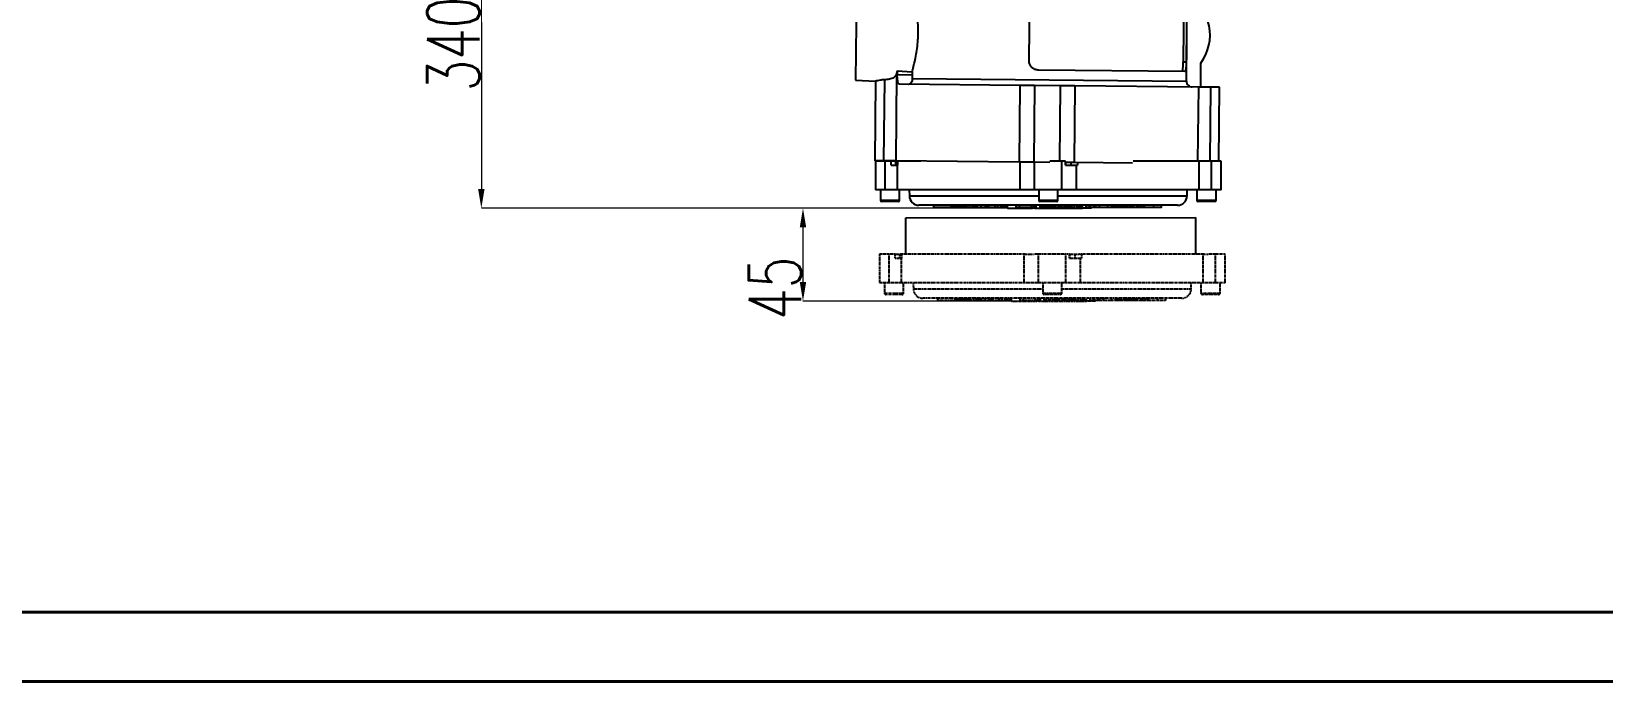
# Model space of a CAD drawing. Header units: millimetres. Extents: x 1561 to 4606, y 513 to 2666.
# Drawn here: x 2258 to 3078, y 513 to 852 of the extents above; entities that cross this region are included whole.
import ezdxf

# ---------------------------------------------------------------- set-up
doc = ezdxf.new("R2010")
doc.units = ezdxf.units.MM
doc.linetypes.add('DASHED', pattern=[0.75, 0.5, -0.25])
for name, color, linetype, lineweight in [('AM_5', 3, 'Continuous', 25), ('AM_BOR', 7, 'Continuous', 50), ('粗实线', 7, 'Continuous', 40)]:
    doc.layers.add(name, color=color, linetype=linetype, lineweight=lineweight)
doc.styles.add('SLDTEXTSTYLE1', font='txt.shx', dxfattribs={"width": 0.7, "bigfont": 'gbcbig.shx'})
doc.dimstyles.new('SLDDIMSTYLE12$0', dxfattribs={"dimtxt": 12, "dimasz": 10, "dimexe": 0, "dimexo": 0.0625, "dimgap": 0.875, "dimtad": 1, "dimdec": 1, "dimlfac": 1.8, "dimrnd": 1e-09, "dimzin": 12, "dimdsep": 46, "dimtxsty": 'SLDTEXTSTYLE1', "dimcen": 0.09, "dimdle": 8.16, "dimclrd": 3, "dimclre": 3, "dimadec": 0, "dimazin": 3, "dimtfac": 1, "dimtdec": 1, "dimtofl": 0, "dimtmove": 0, "dimatfit": 3, "dimfxl": 0, "dimfrac": 2, "dimtolj": 1, "dimlwd": 5, "dimlwe": 5, "dimarcsym": 0})

# ---------------------------------------------------------------- blocks, each defined once
blk = doc.blocks.new('rA3')
at = {"layer": '粗实线'}
for p, q in [((358.38, 129.26), (748.38, 129.26)), ((333.38, 124.26), (753.38, 124.26))]:
    blk.add_line(p, q, dxfattribs=at)
blk = doc.blocks.new('*D45')
at = {"layer": 'AM_5', "color": 3, "lineweight": 5, "transparency": 16777216}
blk.add_line((2790.58, 1098.26), (2492.94, 1098.26), dxfattribs=at)
at = {"layer": 'AM_5', "color": 3, "linetype": 'Continuous', "lineweight": 5, "transparency": 16777216}
for p, q in [((2492.94, 1088.26), (2492.94, 769.38)), ((2788.69, 759.38), (2492.94, 759.38))]:
    blk.add_line(p, q, dxfattribs=at)
at = {"layer": 'AM_5', "color": 3, "transparency": 16777216}
for points in [[(2491.27, 1088.26), (2494.61, 1088.26), (2492.94, 1098.26)], [(2491.27, 769.38), (2494.61, 769.38), (2492.94, 759.38)]]:
    blk.add_solid(points, dxfattribs=at)
at = {"layer": 'Defpoints', "color": 0, "transparency": 16777216}
for p in [(2790.65, 1098.26), (2492.94, 759.38), (2788.75, 759.38)]:
    blk.add_point(p, dxfattribs=at)
at = {"layer": 'AM_5', "color": 0, "transparency": 16777216, "insert": (2478.35, 844.97), "char_height": 12, "attachment_point": 5, "rotation": 90, "style": 'SLDTEXTSTYLE1'}
blk.add_mtext('\\A1;{\\H2.28571x;340}', dxfattribs=at)
blk = doc.blocks.new('*D61')
at = {"layer": 'AM_5', "color": 3, "lineweight": 5, "transparency": 16777216}
blk.add_line((2788.69, 759.38), (2660.65, 759.38), dxfattribs=at)
at = {"layer": 'AM_5', "color": 3, "linetype": 'Continuous', "lineweight": 5, "transparency": 16777216}
for p, q in [((2660.65, 749.38), (2660.65, 720.9)), ((2787.8, 710.9), (2660.65, 710.9))]:
    blk.add_line(p, q, dxfattribs=at)
at = {"layer": 'AM_5', "color": 3, "transparency": 16777216}
for points in [[(2658.99, 749.38), (2662.32, 749.38), (2660.65, 759.38)], [(2658.99, 720.9), (2662.32, 720.9), (2660.65, 710.9)]]:
    blk.add_solid(points, dxfattribs=at)
at = {"layer": 'Defpoints', "color": 0, "transparency": 16777216}
for p in [(2788.75, 759.38), (2660.65, 710.9), (2787.86, 710.9)]:
    blk.add_point(p, dxfattribs=at)
at = {"layer": 'AM_5', "color": 0, "transparency": 16777216, "insert": (2646.06, 717.66), "char_height": 12, "attachment_point": 5, "rotation": 90, "style": 'SLDTEXTSTYLE1'}
blk.add_mtext('\\A1;{\\H2.28571x;45}', dxfattribs=at)

msp = doc.modelspace()

# ---------------------------------------------------------------- linework, layer by layer
at = {"color": 7, "linetype": 'Continuous', "lineweight": 25}
for p, q in [((2860.625, 825.602), (2861.174, 884.905)), ((2688.585, 876.069), (2688.122, 826.071)), ((2778.547, 836.362), (2778.871, 871.36)), ((2859.274, 870.616), (2858.95, 835.618)), ((2860.779, 870.602), (2860.455, 835.604)), ((2709.446, 829.475), (2709.025, 784.003)), ((2709.849, 830.937), (2709.446, 829.475)), ((2709.849, 830.937), (2709.831, 828.997)), ((2709.831, 828.997), (2717.509, 828.926)), ((2709.849, 830.937), (2717.524, 830.52)), ((2717.524, 830.52), (2717.509, 828.926)), ((2859.807, 830.609), (2783.501, 831.316)), ((2858.95, 835.618), (2860.455, 835.604)), ((2868.041, 822.533), (2868.157, 835.058)), ((2688.122, 826.071), (2698.515, 825.611)), ((2698.419, 825.64), (2698.034, 784.105)), ((2703.094, 826.316), (2702.703, 784.061)), ((2773.789, 823.405), (2710.995, 823.986)), ((2717.588, 826.925), (2860.625, 825.602)), ((2773.789, 823.405), (2773.419, 783.407)), ((2781.361, 823.335), (2773.789, 823.405)), ((2781.361, 823.335), (2780.991, 783.337)), ((2794.841, 823.21), (2781.361, 823.335)), ((2794.841, 823.21), (2794.477, 783.882)), ((2802.413, 823.14), (2794.841, 823.21)), ((2802.413, 823.14), (2802.043, 783.142)), ((2866.807, 822.544), (2802.413, 823.14)), ((2866.807, 822.544), (2866.449, 783.882)), ((2873.129, 822.486), (2866.807, 822.544)), ((2873.129, 822.486), (2872.772, 783.882)), ((2877.797, 822.443), (2873.129, 822.486)), ((2877.44, 783.882), (2877.797, 822.443)), ((2702.703, 784.061), (2698.034, 784.105)), ((2698.448, 783.882), (2698.448, 768.882)), ((2703.473, 783.882), (2698.448, 783.882)), ((2709.025, 784.003), (2702.703, 784.061)), ((2703.048, 784.058), (2703.048, 783.882)), ((2703.473, 768.882), (2703.473, 783.882)), ((2706.552, 783.882), (2703.473, 783.882)), ((2706.552, 781.882), (2706.552, 783.882)), ((2708.989, 783.882), (2706.552, 783.882)), ((2706.552, 781.882), (2709.913, 781.882)), ((2708.989, 781.882), (2708.989, 783.882)), ((2710.006, 783.882), (2708.989, 783.882)), ((2773.419, 783.407), (2709.025, 784.003)), ((2709.048, 783.882), (2709.048, 784.003)), ((2709.913, 768.882), (2709.913, 781.882)), ((2709.913, 781.882), (2710.006, 781.882)), ((2710.006, 783.882), (2710.006, 781.882)), ((2722.039, 783.882), (2710.006, 783.882)), ((2716.048, 783.938), (2716.048, 783.882)), ((2780.991, 783.337), (2773.419, 783.407)), ((2773.829, 768.882), (2773.829, 783.403)), ((2789.376, 783.259), (2780.991, 783.337)), ((2781.397, 768.882), (2781.397, 783.333)), ((2795.698, 783.882), (2789.386, 783.882)), ((2795.698, 768.882), (2795.698, 783.882)), ((2797.48, 783.882), (2795.698, 783.882)), ((2797.48, 781.882), (2797.48, 783.882)), ((2802.043, 783.142), (2797.48, 783.184)), ((2797.48, 781.882), (2803.267, 781.882)), ((2797.631, 781.882), (2797.631, 783.183)), ((2800.423, 781.882), (2800.423, 783.157)), ((2832.468, 782.86), (2802.043, 783.142)), ((2803.267, 768.882), (2803.267, 781.882)), ((2803.267, 781.882), (2803.75, 781.882)), ((2803.75, 783.126), (2803.75, 781.882)), ((2867.182, 783.882), (2832.83, 783.882)), ((2867.182, 768.882), (2867.182, 783.882)), ((2873.623, 783.882), (2867.182, 783.882)), ((2873.623, 768.882), (2873.623, 783.882)), ((2878.648, 783.882), (2873.623, 783.882)), ((2878.648, 768.882), (2878.648, 783.882)), ((2703.473, 768.882), (2698.448, 768.882)), ((2701.048, 768.882), (2701.048, 763.632)), ((2701.048, 763.632), (2706.048, 763.632)), ((2706.048, 762.882), (2701.798, 762.882)), ((2709.913, 768.882), (2703.473, 768.882)), ((2706.048, 763.632), (2711.048, 763.632)), ((2710.298, 762.882), (2706.048, 762.882)), ((2773.829, 768.882), (2709.913, 768.882)), ((2711.048, 763.632), (2711.048, 768.882)), ((2716.048, 768.882), (2716.13, 765.751)), ((2716.13, 765.751), (2783.548, 765.751)), ((2781.397, 768.882), (2773.829, 768.882)), ((2795.698, 768.882), (2781.397, 768.882)), ((2783.548, 768.882), (2783.548, 763.632)), ((2783.548, 763.632), (2793.548, 763.632)), ((2792.798, 762.882), (2784.298, 762.882)), ((2793.548, 763.632), (2793.548, 768.882)), ((2793.548, 765.751), (2860.966, 765.751)), ((2803.267, 768.882), (2795.698, 768.882)), ((2867.182, 768.882), (2803.267, 768.882)), ((2860.966, 765.751), (2861.048, 768.882)), ((2866.048, 768.882), (2866.048, 763.632)), ((2866.048, 763.632), (2876.048, 763.632)), ((2875.298, 762.882), (2866.798, 762.882)), ((2873.623, 768.882), (2867.182, 768.882)), ((2878.648, 768.882), (2873.623, 768.882)), ((2876.048, 763.632), (2876.048, 768.882)), ((2714.253, 754.273), (2865.386, 754.465)), ((2714.253, 749.647), (2714.253, 754.273)), ((2855.967, 760.882), (2721.128, 760.882)), ((2728.93, 759.882), (2728.93, 760.882)), ((2728.93, 759.882), (2737.846, 759.882)), ((2730.073, 759.882), (2730.073, 759.757)), ((2737.181, 759.882), (2737.181, 759.757)), ((2737.846, 759.882), (2737.846, 760.882)), ((2737.846, 759.882), (2738.025, 759.882)), ((2738.025, 759.882), (2738.025, 760.882)), ((2738.06, 759.757), (2738.06, 760.882)), ((2739.102, 759.882), (2739.102, 760.882)), ((2739.102, 759.882), (2739.391, 759.882)), ((2739.251, 759.757), (2739.251, 759.882)), ((2739.418, 759.882), (2739.418, 760.882)), ((2739.418, 759.882), (2739.986, 759.882)), ((2739.986, 759.882), (2739.986, 760.882)), ((2740.982, 759.882), (2740.982, 760.882)), ((2740.982, 759.882), (2741.58, 759.882)), ((2741.58, 759.882), (2741.58, 760.882)), ((2742.583, 759.882), (2742.583, 760.882)), ((2742.583, 759.882), (2742.613, 759.882)), ((2742.613, 759.882), (2742.613, 760.882)), ((2742.613, 759.882), (2743.153, 759.882)), ((2743.153, 759.882), (2743.153, 760.882)), ((2744.12, 759.882), (2744.12, 760.882)), ((2744.12, 759.882), (2744.462, 759.882)), ((2744.462, 759.882), (2744.462, 760.882)), ((2745.392, 759.882), (2745.392, 760.882)), ((2745.392, 759.882), (2746.128, 759.882)), ((2745.925, 759.757), (2745.925, 759.882)), ((2746.128, 759.882), (2746.128, 760.882)), ((2746.128, 759.882), (2747.424, 759.882)), ((2747.424, 759.882), (2747.424, 760.882)), ((2747.424, 759.882), (2749.117, 759.882)), ((2749.117, 759.882), (2749.117, 760.882)), ((2749.151, 759.882), (2749.434, 759.882)), ((2749.434, 759.882), (2749.434, 760.882)), ((2749.434, 759.882), (2750.393, 759.882)), ((2749.798, 759.882), (2749.798, 759.757)), ((2750.393, 759.882), (2750.393, 760.882)), ((2751.088, 759.757), (2751.088, 760.882)), ((2751.435, 759.882), (2751.435, 760.882)), ((2753.641, 759.882), (2753.641, 760.882)), ((2753.641, 759.882), (2755.737, 759.882)), ((2755.737, 759.882), (2755.737, 760.882)), ((2755.737, 759.882), (2756.604, 759.882)), ((2756.604, 759.882), (2756.604, 760.882)), ((2757.619, 759.757), (2757.619, 759.882)), ((2757.621, 759.882), (2757.621, 760.882)), ((2757.621, 759.882), (2760.814, 759.882)), ((2760.814, 759.882), (2760.814, 760.882)), ((2762.339, 759.882), (2762.339, 760.882)), ((2762.622, 759.757), (2762.622, 759.882)), ((2764.018, 759.882), (2764.018, 760.882)), ((2764.066, 759.882), (2764.796, 759.882)), ((2764.796, 759.882), (2764.796, 760.882)), ((2765.013, 759.882), (2765.013, 760.882)), ((2766.172, 759.882), (2766.172, 760.882)), ((2766.415, 759.757), (2766.415, 760.882)), ((2766.589, 759.882), (2767.336, 759.882)), ((2767.336, 759.382), (2767.336, 760.882)), ((2767.336, 759.382), (2773.709, 759.382)), ((2771.874, 759.882), (2771.874, 760.882)), ((2773.491, 759.882), (2773.491, 760.882)), ((2773.491, 759.882), (2779.827, 759.882)), ((2773.709, 759.382), (2773.709, 759.882)), ((2774.493, 759.757), (2774.493, 759.882)), ((2779.366, 759.382), (2779.366, 759.882)), ((2779.366, 759.382), (2780.407, 759.382)), ((2779.827, 759.882), (2779.827, 760.882)), ((2779.888, 759.882), (2779.963, 759.882)), ((2780.407, 759.382), (2780.407, 759.882)), ((2781.476, 759.382), (2780.407, 759.382)), ((2781.104, 759.882), (2781.104, 760.882)), ((2781.104, 759.882), (2781.279, 759.882)), ((2781.279, 759.882), (2781.279, 760.882)), ((2781.476, 759.382), (2781.476, 759.882)), ((2781.476, 759.382), (2781.749, 759.382)), ((2781.749, 759.382), (2781.749, 759.882)), ((2781.749, 759.382), (2784.346, 759.382)), ((2782.142, 759.882), (2782.142, 760.882)), ((2782.142, 759.882), (2782.328, 759.882)), ((2782.328, 759.882), (2782.328, 760.882)), ((2784.346, 759.382), (2784.346, 760.882)), ((2784.346, 759.382), (2784.86, 759.382)), ((2784.86, 759.382), (2784.86, 760.882)), ((2784.86, 759.382), (2785.651, 759.382)), ((2785.651, 759.382), (2785.651, 760.882)), ((2785.651, 759.382), (2785.76, 759.382)), ((2785.76, 759.382), (2785.76, 760.882)), ((2785.76, 759.382), (2786.842, 759.382)), ((2786.842, 759.382), (2786.842, 760.882)), ((2786.842, 759.382), (2787.626, 759.382)), ((2787.626, 759.382), (2787.626, 760.882)), ((2787.626, 759.382), (2788.748, 759.382)), ((2788.748, 759.382), (2788.748, 760.882)), ((2788.748, 759.382), (2789.69, 759.382)), ((2789.69, 759.382), (2789.69, 760.882)), ((2789.69, 759.382), (2790.772, 759.382)), ((2790.772, 759.382), (2790.772, 760.882)), ((2790.772, 759.382), (2791.328, 759.382)), ((2790.903, 759.882), (2790.903, 760.882)), ((2790.903, 759.882), (2791.105, 759.882)), ((2791.328, 759.382), (2791.328, 759.882)), ((2791.455, 759.882), (2791.455, 760.882)), ((2791.455, 759.882), (2792.003, 759.882)), ((2792.223, 759.882), (2792.223, 760.882)), ((2792.223, 759.882), (2792.343, 759.882)), ((2792.343, 759.882), (2792.343, 760.882)), ((2793.796, 759.382), (2793.796, 759.882)), ((2793.911, 759.882), (2793.911, 760.882)), ((2793.911, 759.882), (2794.56, 759.882)), ((2794.56, 759.882), (2794.56, 760.882)), ((2794.567, 759.382), (2794.567, 759.882)), ((2794.739, 759.882), (2794.739, 760.882)), ((2794.739, 759.882), (2795.666, 759.882)), ((2794.997, 759.382), (2794.997, 759.882)), ((2795.666, 759.882), (2795.666, 760.882)), ((2795.723, 759.382), (2795.723, 759.882)), ((2795.723, 759.382), (2796.195, 759.382)), ((2796.195, 759.382), (2796.195, 759.882)), ((2796.297, 759.382), (2796.297, 759.882)), ((2796.377, 759.382), (2796.377, 759.882)), ((2796.377, 759.382), (2796.853, 759.382)), ((2796.853, 759.382), (2796.853, 759.882)), ((2796.853, 759.382), (2798.838, 759.382)), ((2797.023, 759.882), (2797.023, 760.882)), ((2797.222, 759.882), (2797.222, 760.882)), ((2797.222, 759.882), (2797.341, 759.882)), ((2797.341, 759.882), (2797.341, 760.882)), ((2798.447, 759.882), (2798.447, 760.882)), ((2798.447, 759.882), (2799.048, 759.882)), ((2798.838, 759.382), (2798.838, 759.882)), ((2798.838, 759.382), (2800.04, 759.382)), ((2799.048, 759.882), (2799.048, 760.882)), ((2799.221, 759.882), (2799.221, 760.882)), ((2799.221, 759.882), (2800.148, 759.882)), ((2800.04, 759.382), (2800.04, 759.882)), ((2800.04, 759.382), (2802.373, 759.382)), ((2800.148, 759.882), (2800.148, 760.882)), ((2800.148, 759.882), (2800.81, 759.882)), ((2800.81, 759.882), (2800.81, 760.882)), ((2802.162, 759.882), (2802.162, 760.882)), ((2802.197, 759.882), (2802.197, 760.882)), ((2802.373, 759.382), (2802.373, 760.882)), ((2802.373, 759.382), (2803.573, 759.382)), ((2803.573, 759.382), (2803.573, 760.882)), ((2803.573, 759.382), (2803.937, 759.382)), ((2803.937, 759.382), (2803.937, 760.882)), ((2803.937, 759.382), (2804.526, 759.382)), ((2804.526, 759.382), (2804.526, 760.882)), ((2804.526, 759.382), (2805.44, 759.382)), ((2805.44, 759.382), (2805.44, 760.882)), ((2805.44, 759.382), (2805.796, 759.382)), ((2805.796, 759.382), (2805.796, 760.882)), ((2805.916, 759.382), (2805.916, 760.882)), ((2805.954, 759.382), (2805.954, 760.882)), ((2805.954, 759.382), (2806.352, 759.382)), ((2806.352, 759.382), (2806.352, 760.882)), ((2811.12, 759.382), (2806.352, 759.382)), ((2808.246, 759.882), (2808.246, 760.882)), ((2810.036, 759.882), (2810.036, 760.882)), ((2810.036, 759.882), (2810.51, 759.882)), ((2810.51, 759.882), (2810.51, 760.882)), ((2811.12, 759.382), (2811.12, 759.882)), ((2812.545, 759.882), (2812.545, 760.882)), ((2812.545, 759.882), (2812.879, 759.882)), ((2812.879, 759.882), (2812.879, 760.882)), ((2812.879, 759.882), (2813.331, 759.882)), ((2813.331, 759.882), (2813.331, 760.882)), ((2815.203, 759.882), (2815.203, 760.882)), ((2815.203, 759.882), (2819.647, 759.882)), ((2819.647, 759.882), (2819.647, 760.882)), ((2821.439, 759.882), (2821.439, 760.882)), ((2821.471, 759.882), (2821.837, 759.882)), ((2821.837, 759.882), (2821.837, 760.882)), ((2821.837, 759.882), (2822.167, 759.882)), ((2822.167, 759.882), (2822.167, 760.882)), ((2822.167, 759.882), (2822.172, 759.882)), ((2822.172, 759.882), (2822.172, 760.882)), ((2822.172, 759.882), (2822.846, 759.882)), ((2822.846, 759.882), (2822.846, 760.882)), ((2823.735, 759.882), (2823.735, 760.882)), ((2823.735, 759.882), (2824.872, 759.882)), ((2824.872, 759.882), (2824.872, 760.882)), ((2825.979, 759.882), (2825.979, 760.882)), ((2825.979, 759.882), (2826.114, 759.882)), ((2826.114, 759.882), (2826.114, 760.882)), ((2826.114, 759.882), (2826.717, 759.882)), ((2826.717, 759.882), (2826.717, 760.882)), ((2827.672, 759.882), (2827.672, 760.882)), ((2827.672, 759.882), (2828.117, 759.882)), ((2828.117, 759.882), (2828.117, 760.882)), ((2828.117, 759.882), (2828.757, 759.882)), ((2828.757, 759.882), (2828.757, 760.882)), ((2828.757, 759.882), (2829, 759.882)), ((2829.029, 759.882), (2829.029, 760.882)), ((2829.029, 759.882), (2829.668, 759.882)), ((2829.668, 759.882), (2829.668, 760.882)), ((2830.717, 759.882), (2830.717, 759.757)), ((2830.834, 759.882), (2830.834, 760.882)), ((2830.834, 759.882), (2831.516, 759.882)), ((2831.59, 759.882), (2831.59, 760.882)), ((2832.129, 759.882), (2832.129, 760.882)), ((2832.528, 759.757), (2832.528, 759.882)), ((2832.988, 759.882), (2832.988, 760.882)), ((2833.02, 759.882), (2833.085, 759.882)), ((2833.085, 759.882), (2833.085, 760.882)), ((2834.878, 759.882), (2834.878, 760.882)), ((2835.244, 759.882), (2835.244, 760.882)), ((2835.358, 759.882), (2835.701, 759.882)), ((2835.701, 759.882), (2835.701, 760.882)), ((2835.736, 759.882), (2837.057, 759.882)), ((2837.057, 759.882), (2837.057, 760.882)), ((2837.057, 759.882), (2837.224, 759.882)), ((2837.224, 759.882), (2837.224, 760.882)), ((2837.224, 759.882), (2838.397, 759.882)), ((2838.397, 759.882), (2838.397, 760.882)), ((2838.397, 759.882), (2838.506, 759.882)), ((2838.506, 759.882), (2838.506, 760.882)), ((2838.506, 759.882), (2838.721, 759.882)), ((2838.721, 759.882), (2838.721, 760.882)), ((2838.721, 759.882), (2839.37, 759.882)), ((2839.199, 759.757), (2839.199, 759.882)), ((2843.658, 759.882), (2843.658, 760.882)), ((2847.676, 759.757), (2847.676, 760.882)), ((2865.386, 754.465), (2865.386, 735.403)), ((2714.253, 735.403), (2714.253, 749.647))]:
    msp.add_line(p, q, dxfattribs=at)
at = {"color": 7, "linetype": 'DASHED', "lineweight": 25}
for p, q in [((2700.546, 735.403), (2700.546, 720.403)), ((2705.571, 735.403), (2700.546, 735.403)), ((2705.571, 720.403), (2705.571, 735.403)), ((2708.65, 735.403), (2705.571, 735.403)), ((2708.65, 733.403), (2708.65, 735.403)), ((2708.692, 735.403), (2708.65, 735.403)), ((2708.65, 733.403), (2712.011, 733.403)), ((2708.692, 735.403), (2711.406, 735.403)), ((2711.087, 733.403), (2711.087, 735.403)), ((2776.512, 735.403), (2711.406, 735.403)), ((2712.011, 720.403), (2712.011, 733.403)), ((2712.011, 733.403), (2712.104, 733.403)), ((2712.104, 735.403), (2712.104, 733.403)), ((2775.927, 720.403), (2775.927, 735.403)), ((2776.512, 735.403), (2781.218, 735.403)), ((2783.495, 735.403), (2781.218, 735.403)), ((2783.495, 720.403), (2783.495, 735.403)), ((2797.796, 735.403), (2783.495, 735.403)), ((2797.796, 720.403), (2797.796, 735.403)), ((2799.578, 735.403), (2797.796, 735.403)), ((2799.578, 735.403), (2804.779, 735.403)), ((2799.578, 733.403), (2799.578, 735.403)), ((2799.578, 733.403), (2805.365, 733.403)), ((2799.729, 733.403), (2799.729, 735.403)), ((2802.521, 733.403), (2802.521, 735.403)), ((2869.886, 735.403), (2804.779, 735.403)), ((2805.365, 720.403), (2805.365, 733.403)), ((2805.365, 733.403), (2805.848, 733.403)), ((2805.848, 735.403), (2805.848, 733.403)), ((2869.28, 720.403), (2869.28, 735.403)), ((2869.886, 735.403), (2872.099, 735.403)), ((2875.721, 735.403), (2872.099, 735.403)), ((2875.721, 720.403), (2875.721, 735.403)), ((2880.746, 735.403), (2875.721, 735.403)), ((2880.746, 720.403), (2880.746, 735.403)), ((2705.571, 720.403), (2700.546, 720.403)), ((2703.146, 720.403), (2703.146, 715.153)), ((2703.146, 715.153), (2708.146, 715.153)), ((2708.146, 714.403), (2703.896, 714.403)), ((2712.011, 720.403), (2705.571, 720.403)), ((2708.146, 715.153), (2713.146, 715.153)), ((2712.396, 714.403), (2708.146, 714.403)), ((2775.927, 720.403), (2712.011, 720.403)), ((2713.146, 715.153), (2713.146, 720.403)), ((2718.146, 720.403), (2718.228, 717.272)), ((2718.228, 717.272), (2785.646, 717.272)), ((2783.495, 720.403), (2775.927, 720.403)), ((2797.796, 720.403), (2783.495, 720.403)), ((2785.646, 720.403), (2785.646, 715.153)), ((2785.646, 715.153), (2795.646, 715.153)), ((2794.896, 714.403), (2786.396, 714.403)), ((2795.646, 715.153), (2795.646, 720.403)), ((2795.646, 717.272), (2863.064, 717.272)), ((2805.365, 720.403), (2797.796, 720.403)), ((2869.28, 720.403), (2805.365, 720.403)), ((2863.064, 717.272), (2863.146, 720.403)), ((2868.146, 720.403), (2868.146, 715.153)), ((2868.146, 715.153), (2878.146, 715.153)), ((2877.396, 714.403), (2868.896, 714.403)), ((2875.721, 720.403), (2869.28, 720.403)), ((2880.746, 720.403), (2875.721, 720.403)), ((2878.146, 715.153), (2878.146, 720.403)), ((2858.065, 712.403), (2723.226, 712.403)), ((2731.028, 711.403), (2731.028, 712.403)), ((2731.028, 711.403), (2739.944, 711.403)), ((2732.171, 711.403), (2732.171, 711.278)), ((2739.279, 711.403), (2739.279, 711.278)), ((2739.944, 711.403), (2739.944, 712.403)), ((2739.944, 711.403), (2740.123, 711.403)), ((2740.123, 711.403), (2740.123, 712.403)), ((2740.158, 711.278), (2740.158, 712.403)), ((2741.2, 711.403), (2741.2, 712.403)), ((2741.2, 711.403), (2741.489, 711.403)), ((2741.349, 711.278), (2741.349, 711.403)), ((2741.516, 711.403), (2741.516, 712.403)), ((2741.516, 711.403), (2742.084, 711.403)), ((2742.084, 711.403), (2742.084, 712.403)), ((2743.08, 711.403), (2743.08, 712.403)), ((2743.08, 711.403), (2743.678, 711.403)), ((2743.678, 711.403), (2743.678, 712.403)), ((2744.681, 711.403), (2744.681, 712.403)), ((2744.681, 711.403), (2744.711, 711.403)), ((2744.711, 711.403), (2744.711, 712.403)), ((2744.711, 711.403), (2745.251, 711.403)), ((2745.251, 711.403), (2745.251, 712.403)), ((2746.218, 711.403), (2746.218, 712.403)), ((2746.218, 711.403), (2746.56, 711.403)), ((2746.56, 711.403), (2746.56, 712.403)), ((2747.49, 711.403), (2747.49, 712.403)), ((2747.49, 711.403), (2748.226, 711.403)), ((2748.023, 711.278), (2748.023, 711.403)), ((2748.226, 711.403), (2748.226, 712.403)), ((2748.226, 711.403), (2749.523, 711.403)), ((2749.523, 711.403), (2749.523, 712.403)), ((2749.523, 711.403), (2751.215, 711.403)), ((2751.215, 711.403), (2751.215, 712.403)), ((2751.249, 711.403), (2751.532, 711.403)), ((2751.532, 711.403), (2751.532, 712.403)), ((2751.532, 711.403), (2752.491, 711.403)), ((2751.896, 711.403), (2751.896, 711.278)), ((2752.491, 711.403), (2752.491, 712.403)), ((2753.186, 711.278), (2753.186, 712.403)), ((2753.533, 711.403), (2753.533, 712.403)), ((2755.739, 711.403), (2755.739, 712.403)), ((2755.739, 711.403), (2757.835, 711.403)), ((2757.835, 711.403), (2757.835, 712.403)), ((2757.835, 711.403), (2758.702, 711.403)), ((2758.702, 711.403), (2758.702, 712.403)), ((2759.717, 711.278), (2759.717, 711.403)), ((2759.719, 711.403), (2759.719, 712.403)), ((2759.719, 711.403), (2762.912, 711.403)), ((2762.912, 711.403), (2762.912, 712.403)), ((2764.437, 711.403), (2764.437, 712.403)), ((2764.72, 711.278), (2764.72, 711.403)), ((2766.116, 711.403), (2766.116, 712.403)), ((2766.164, 711.403), (2766.894, 711.403)), ((2766.894, 711.403), (2766.894, 712.403)), ((2767.111, 711.403), (2767.111, 712.403)), ((2768.27, 711.403), (2768.27, 712.403)), ((2768.513, 711.278), (2768.513, 712.403)), ((2768.687, 711.403), (2769.434, 711.403)), ((2769.434, 710.903), (2769.434, 712.403)), ((2769.434, 710.903), (2775.807, 710.903)), ((2773.972, 711.403), (2773.972, 712.403)), ((2775.589, 711.403), (2775.589, 712.403)), ((2775.589, 711.403), (2781.925, 711.403)), ((2775.807, 710.903), (2775.807, 711.403)), ((2776.591, 711.278), (2776.591, 711.403)), ((2781.464, 710.903), (2781.464, 711.403)), ((2781.464, 710.903), (2782.505, 710.903)), ((2781.925, 711.403), (2781.925, 712.403)), ((2781.986, 711.403), (2782.061, 711.403)), ((2782.505, 710.903), (2782.505, 711.403)), ((2783.574, 710.903), (2782.505, 710.903)), ((2783.202, 711.403), (2783.202, 712.403)), ((2783.202, 711.403), (2783.377, 711.403)), ((2783.377, 711.403), (2783.377, 712.403)), ((2783.574, 710.903), (2783.574, 711.403)), ((2783.574, 710.903), (2783.847, 710.903)), ((2783.847, 710.903), (2783.847, 711.403)), ((2783.847, 710.903), (2786.444, 710.903)), ((2784.24, 711.403), (2784.24, 712.403)), ((2784.24, 711.403), (2784.426, 711.403)), ((2784.426, 711.403), (2784.426, 712.403)), ((2786.444, 710.903), (2786.444, 712.403)), ((2786.444, 710.903), (2786.958, 710.903)), ((2786.958, 710.903), (2786.958, 712.403)), ((2786.958, 710.903), (2787.749, 710.903)), ((2787.749, 710.903), (2787.749, 712.403)), ((2787.749, 710.903), (2787.858, 710.903)), ((2787.858, 710.903), (2787.858, 712.403)), ((2787.858, 710.903), (2788.94, 710.903)), ((2788.94, 710.903), (2788.94, 712.403)), ((2788.94, 710.903), (2789.724, 710.903)), ((2789.724, 710.903), (2789.724, 712.403)), ((2789.724, 710.903), (2790.846, 710.903)), ((2790.846, 710.903), (2790.846, 712.403)), ((2790.846, 710.903), (2791.788, 710.903)), ((2791.788, 710.903), (2791.788, 712.403)), ((2791.788, 710.903), (2792.87, 710.903)), ((2792.87, 710.903), (2792.87, 712.403)), ((2792.87, 710.903), (2793.426, 710.903)), ((2793.001, 711.403), (2793.001, 712.403)), ((2793.001, 711.403), (2793.203, 711.403)), ((2793.426, 710.903), (2793.426, 711.403)), ((2793.553, 711.403), (2793.553, 712.403)), ((2793.553, 711.403), (2794.101, 711.403)), ((2794.321, 711.403), (2794.321, 712.403)), ((2794.321, 711.403), (2794.441, 711.403)), ((2794.441, 711.403), (2794.441, 712.403)), ((2795.894, 710.903), (2795.894, 711.403)), ((2796.009, 711.403), (2796.009, 712.403)), ((2796.009, 711.403), (2796.658, 711.403)), ((2796.658, 711.403), (2796.658, 712.403)), ((2796.665, 710.903), (2796.665, 711.403)), ((2796.837, 711.403), (2796.837, 712.403)), ((2796.837, 711.403), (2797.764, 711.403)), ((2797.095, 710.903), (2797.095, 711.403)), ((2797.764, 711.403), (2797.764, 712.403)), ((2797.821, 710.903), (2797.821, 711.403)), ((2797.821, 710.903), (2798.293, 710.903)), ((2798.293, 710.903), (2798.293, 711.403)), ((2798.395, 710.903), (2798.395, 711.403)), ((2798.475, 710.903), (2798.475, 711.403)), ((2798.475, 710.903), (2798.951, 710.903)), ((2798.951, 710.903), (2798.951, 711.403)), ((2798.951, 710.903), (2800.936, 710.903)), ((2799.121, 711.403), (2799.121, 712.403)), ((2799.32, 711.403), (2799.32, 712.403)), ((2799.32, 711.403), (2799.439, 711.403)), ((2799.439, 711.403), (2799.439, 712.403)), ((2800.545, 711.403), (2800.545, 712.403)), ((2800.545, 711.403), (2801.146, 711.403)), ((2800.936, 710.903), (2800.936, 711.403)), ((2800.936, 710.903), (2802.138, 710.903)), ((2801.146, 711.403), (2801.146, 712.403)), ((2801.319, 711.403), (2801.319, 712.403)), ((2801.319, 711.403), (2802.246, 711.403)), ((2802.138, 710.903), (2802.138, 711.403)), ((2802.138, 710.903), (2804.471, 710.903)), ((2802.246, 711.403), (2802.246, 712.403)), ((2802.246, 711.403), (2802.908, 711.403)), ((2802.908, 711.403), (2802.908, 712.403)), ((2804.26, 711.403), (2804.26, 712.403)), ((2804.295, 711.403), (2804.295, 712.403)), ((2804.471, 710.903), (2804.471, 712.403)), ((2804.471, 710.903), (2805.671, 710.903)), ((2805.671, 710.903), (2805.671, 712.403)), ((2805.671, 710.903), (2806.035, 710.903)), ((2806.035, 710.903), (2806.035, 712.403)), ((2806.035, 710.903), (2806.624, 710.903)), ((2806.624, 710.903), (2806.624, 712.403)), ((2806.624, 710.903), (2807.538, 710.903)), ((2807.538, 710.903), (2807.538, 712.403)), ((2807.538, 710.903), (2807.894, 710.903)), ((2807.894, 710.903), (2807.894, 712.403)), ((2808.014, 710.903), (2808.014, 712.403)), ((2808.052, 710.903), (2808.052, 712.403)), ((2808.052, 710.903), (2808.45, 710.903)), ((2808.45, 710.903), (2808.45, 712.403)), ((2813.218, 710.903), (2808.45, 710.903)), ((2810.344, 711.403), (2810.344, 712.403)), ((2812.134, 711.403), (2812.134, 712.403)), ((2812.134, 711.403), (2812.608, 711.403)), ((2812.608, 711.403), (2812.608, 712.403)), ((2813.218, 710.903), (2813.218, 711.403)), ((2814.643, 711.403), (2814.643, 712.403)), ((2814.643, 711.403), (2814.977, 711.403)), ((2814.977, 711.403), (2814.977, 712.403)), ((2814.977, 711.403), (2815.429, 711.403)), ((2815.429, 711.403), (2815.429, 712.403)), ((2817.301, 711.403), (2817.301, 712.403)), ((2817.301, 711.403), (2821.745, 711.403)), ((2821.745, 711.403), (2821.745, 712.403)), ((2823.537, 711.403), (2823.537, 712.403)), ((2823.569, 711.403), (2823.935, 711.403)), ((2823.935, 711.403), (2823.935, 712.403)), ((2823.935, 711.403), (2824.265, 711.403)), ((2824.265, 711.403), (2824.265, 712.403)), ((2824.265, 711.403), (2824.27, 711.403)), ((2824.27, 711.403), (2824.27, 712.403)), ((2824.27, 711.403), (2824.944, 711.403)), ((2824.944, 711.403), (2824.944, 712.403)), ((2825.833, 711.403), (2825.833, 712.403)), ((2825.833, 711.403), (2826.97, 711.403)), ((2826.97, 711.403), (2826.97, 712.403)), ((2828.077, 711.403), (2828.077, 712.403)), ((2828.077, 711.403), (2828.212, 711.403)), ((2828.212, 711.403), (2828.212, 712.403)), ((2828.212, 711.403), (2828.815, 711.403)), ((2828.815, 711.403), (2828.815, 712.403)), ((2829.77, 711.403), (2829.77, 712.403)), ((2829.77, 711.403), (2830.215, 711.403)), ((2830.215, 711.403), (2830.215, 712.403)), ((2830.215, 711.403), (2830.855, 711.403)), ((2830.855, 711.403), (2830.855, 712.403)), ((2830.855, 711.403), (2831.098, 711.403)), ((2831.127, 711.403), (2831.127, 712.403)), ((2831.127, 711.403), (2831.766, 711.403)), ((2831.766, 711.403), (2831.766, 712.403)), ((2832.815, 711.403), (2832.815, 711.278)), ((2832.932, 711.403), (2832.932, 712.403)), ((2832.932, 711.403), (2833.614, 711.403)), ((2833.688, 711.403), (2833.688, 712.403)), ((2834.227, 711.403), (2834.227, 712.403)), ((2834.626, 711.278), (2834.626, 711.403)), ((2835.086, 711.403), (2835.086, 712.403)), ((2835.118, 711.403), (2835.183, 711.403)), ((2835.183, 711.403), (2835.183, 712.403)), ((2836.976, 711.403), (2836.976, 712.403)), ((2837.342, 711.403), (2837.342, 712.403)), ((2837.456, 711.403), (2837.799, 711.403)), ((2837.799, 711.403), (2837.799, 712.403)), ((2837.834, 711.403), (2839.155, 711.403)), ((2839.155, 711.403), (2839.155, 712.403)), ((2839.155, 711.403), (2839.322, 711.403)), ((2839.322, 711.403), (2839.322, 712.403)), ((2839.322, 711.403), (2840.495, 711.403)), ((2840.495, 711.403), (2840.495, 712.403)), ((2840.495, 711.403), (2840.604, 711.403)), ((2840.604, 711.403), (2840.604, 712.403)), ((2840.604, 711.403), (2840.819, 711.403)), ((2840.819, 711.403), (2840.819, 712.403)), ((2840.819, 711.403), (2841.468, 711.403)), ((2841.297, 711.278), (2841.297, 711.403)), ((2845.756, 711.403), (2845.756, 712.403)), ((2849.774, 711.278), (2849.774, 712.403))]:
    msp.add_line(p, q, dxfattribs=at)
at = {"color": 7, "linetype": 'Continuous', "lineweight": 25}
for centre, radius, start, end in [((2848.344, 849.589), 24.57, 323.744608, 59.049228), ((2863.625, 825.574), 3, 179.469753, 269.469753), ((2701.798, 763.632), 0.75, 180, 270), ((2710.298, 763.632), 0.75, 270, 0), ((2721.128, 765.882), 5, 181.5, 270), ((2784.298, 763.632), 0.75, 180, 270), ((2792.798, 763.632), 0.75, 270, 0), ((2855.967, 765.882), 5, 270, 358.5), ((2866.798, 763.632), 0.75, 180, 270), ((2875.298, 763.632), 0.75, 270, 0)]:
    msp.add_arc(centre, radius, start, end, dxfattribs=at)
at = {"color": 7, "linetype": 'DASHED', "lineweight": 25}
for centre, radius, start, end in [((2703.896, 715.153), 0.75, 180, 270), ((2712.396, 715.153), 0.75, 270, 0), ((2723.226, 717.403), 5, 181.5, 270), ((2786.396, 715.153), 0.75, 180, 270), ((2794.896, 715.153), 0.75, 270, 0), ((2858.065, 717.403), 5, 270, 358.5), ((2868.896, 715.153), 0.75, 180, 270), ((2877.396, 715.153), 0.75, 270, 0)]:
    msp.add_arc(centre, radius, start, end, dxfattribs=at)
at = {"color": 7, "linetype": 'Continuous', "lineweight": 25}
for points, knots in [([(2717.524, 830.52), (2717.638, 830.907), (2718.027, 832.218), (2718.727, 834.845), (2719.536, 838.545), (2720.205, 842.678), (2720.612, 846.798), (2720.765, 850.923), (2720.676, 854.941), (2720.335, 858.991), (2719.788, 862.839), (2719.098, 866.378), (2718.324, 869.581), (2717.552, 872.324), (2716.859, 874.532), (2716.364, 876), (2716.105, 876.741), (2716.12, 876.696), (2716.126, 876.68)], [0, 0, 0, 0, 0.0286003, 0.0969999, 0.1673601, 0.2358887, 0.3066585, 0.3632596, 0.4269649, 0.4926035, 0.5562853, 0.6216636, 0.6882749, 0.7566756, 0.8256799, 0.8968201, 0.9634167, 1, 1, 1, 1]), ([(2783.501, 831.316), (2782.938, 831.376), (2781.812, 831.498), (2780.32, 832.377), (2779.2, 833.661), (2778.619, 835.073), (2778.567, 835.999), (2778.547, 836.362)], [0, 0, 0, 0, 0.2153056, 0.4305877, 0.6463333, 0.8614906, 1, 1, 1, 1]), ([(2709.446, 829.475), (2709.176, 828.888), (2708.637, 827.711), (2706.562, 826.743), (2704.499, 826.407), (2703.298, 826.329), (2703.094, 826.316)], [0, 0, 0, 0, 0.32085521, 0.64300886, 0.93938312, 1, 1, 1, 1]), ([(2710.995, 823.986), (2710.842, 824.045), (2710.535, 824.161), (2710.177, 825.064), (2709.938, 826.383), (2709.835, 827.78), (2709.832, 828.67), (2709.831, 828.997)], [0, 0, 0, 0, 0.222939, 0.4460726, 0.6641385, 0.8762871, 1, 1, 1, 1]), ([(2717.509, 828.926), (2717.515, 828.374), (2717.521, 827.684), (2717.577, 827.052), (2717.588, 826.925)], [0, 0, 0, 0, 0.7994147, 1, 1, 1, 1]), ([(2858.288, 830.623), (2858.374, 830.678), (2858.546, 830.787), (2858.736, 831.654), (2858.865, 832.932), (2858.931, 834.335), (2858.944, 835.256), (2858.95, 835.618)], [0, 0, 0, 0, 0.2166735, 0.4334219, 0.6484226, 0.8620356, 1, 1, 1, 1]), ([(2860.455, 835.604), (2860.445, 835.043), (2860.426, 833.923), (2860.334, 832.43), (2860.189, 831.303), (2860.006, 830.696), (2859.864, 830.635), (2859.807, 830.609)], [0, 0, 0, 0, 0.2131127, 0.4262212, 0.6394652, 0.8533812, 1, 1, 1, 1]), ([(2703.094, 826.316), (2702.362, 826.252), (2700.898, 826.126), (2699.345, 825.828), (2698.476, 825.63), (2698.505, 825.636), (2698.516, 825.639)], [0, 0, 0, 0, 0.27825372, 0.55634194, 0.83738653, 1, 1, 1, 1]), ([(2717.588, 826.925), (2717.589, 826.563), (2717.59, 825.842), (2717.207, 824.874), (2716.557, 824.129), (2715.974, 823.941), (2715.677, 823.943), (2715.674, 823.943)], [0, 0, 0, 0, 0.1974012, 0.3937141, 0.6821393, 0.9976406, 1, 1, 1, 1]), ([(2738.447, 759.882), (2738.458, 759.882), (2738.678, 759.882), (2738.964, 759.882), (2739.108, 759.882), (2739.18, 759.882)], [0, 0, 0, 0, 0.02753705, 0.51337478, 1, 1, 1, 1]), ([(2739.986, 759.882), (2740.169, 759.882), (2740.497, 759.882), (2740.839, 759.882), (2740.989, 759.882)], [0, 0, 0, 0, 0.56000533, 1, 1, 1, 1]), ([(2741.58, 759.882), (2741.764, 759.882), (2742.091, 759.882), (2742.433, 759.882), (2742.583, 759.882)], [0, 0, 0, 0, 0.5600053, 1, 1, 1, 1]), ([(2743.153, 759.882), (2743.33, 759.882), (2743.644, 759.882), (2743.975, 759.882), (2744.12, 759.882)], [0, 0, 0, 0, 0.5599747, 1, 1, 1, 1]), ([(2744.462, 759.882), (2744.638, 759.882), (2744.953, 759.882), (2745.258, 759.882), (2745.392, 759.882)], [0, 0, 0, 0, 0.5599933, 1, 1, 1, 1]), ([(2750.393, 759.882), (2750.569, 759.882), (2750.833, 759.882), (2751.074, 759.882), (2751.066, 759.882), (2751.064, 759.882)], [0, 0, 0, 0, 0.5670063, 0.8502239, 1, 1, 1, 1]), ([(2751.435, 759.882), (2751.764, 759.882), (2752.352, 759.882), (2753.125, 759.882), (2753.466, 759.882)], [0, 0, 0, 0, 0.5591923, 1, 1, 1, 1]), ([(2756.604, 759.882), (2756.787, 759.882), (2757.113, 759.882), (2757.466, 759.882), (2757.621, 759.882)], [0, 0, 0, 0, 0.5599632, 1, 1, 1, 1]), ([(2760.814, 759.882), (2761.092, 759.882), (2761.588, 759.882), (2762.11, 759.882), (2762.339, 759.882)], [0, 0, 0, 0, 0.5599781, 1, 1, 1, 1]), ([(2762.339, 759.882), (2762.645, 759.882), (2763.193, 759.882), (2763.766, 759.882), (2764.018, 759.882)], [0, 0, 0, 0, 0.5600113, 1, 1, 1, 1]), ([(2765.013, 759.882), (2765.234, 759.882), (2765.63, 759.882), (2766.006, 759.882), (2766.172, 759.882)], [0, 0, 0, 0, 0.5598302, 1, 1, 1, 1]), ([(2771.874, 759.882), (2772.177, 759.882), (2772.718, 759.882), (2773.255, 759.882), (2773.491, 759.882)], [0, 0, 0, 0, 0.5599894, 1, 1, 1, 1]), ([(2773.709, 759.382), (2774.487, 759.382), (2776.039, 759.382), (2778.053, 759.382), (2779.231, 759.382), (2779.321, 759.382), (2779.366, 759.382)], [0, 0, 0, 0, 0.2810392, 0.5602761, 0.7796325, 1, 1, 1, 1]), ([(2779.827, 759.882), (2780.067, 759.882), (2780.495, 759.882), (2780.918, 759.882), (2781.104, 759.882)], [0, 0, 0, 0, 0.55999831, 1, 1, 1, 1]), ([(2781.306, 759.882), (2781.393, 759.882), (2781.674, 759.882), (2781.951, 759.882), (2782.142, 759.882)], [0, 0, 0, 0, 0.3118053, 1, 1, 1, 1]), ([(2791.328, 759.382), (2791.362, 759.382), (2791.556, 759.382), (2792.135, 759.382), (2793.023, 759.382), (2793.538, 759.382), (2793.796, 759.382)], [0, 0, 0, 0, 0.09617474, 0.54756253, 0.77380244, 1, 1, 1, 1]), ([(2792.343, 759.882), (2792.634, 759.882), (2793.155, 759.882), (2793.68, 759.882), (2793.911, 759.882)], [0, 0, 0, 0, 0.5599955, 1, 1, 1, 1]), ([(2793.796, 759.382), (2793.943, 759.382), (2794.204, 759.382), (2794.456, 759.382), (2794.567, 759.382)], [0, 0, 0, 0, 0.5597281, 1, 1, 1, 1]), ([(2794.56, 759.882), (2794.601, 759.882), (2794.674, 759.882), (2794.719, 759.882), (2794.739, 759.882)], [0, 0, 0, 0, 0.5600137, 1, 1, 1, 1]), ([(2794.567, 759.382), (2794.646, 759.382), (2794.786, 759.382), (2794.932, 759.382), (2794.997, 759.382)], [0, 0, 0, 0, 0.5604874, 1, 1, 1, 1]), ([(2794.997, 759.382), (2795.135, 759.382), (2795.384, 759.382), (2795.619, 759.382), (2795.723, 759.382)], [0, 0, 0, 0, 0.5582717, 1, 1, 1, 1]), ([(2795.723, 759.882), (2795.917, 759.882), (2796.349, 759.882), (2796.783, 759.882), (2797.023, 759.882)], [0, 0, 0, 0, 0.4484377, 1, 1, 1, 1]), ([(2797.341, 759.882), (2797.547, 759.882), (2797.913, 759.882), (2798.284, 759.882), (2798.447, 759.882)], [0, 0, 0, 0, 0.5599797, 1, 1, 1, 1]), ([(2799.048, 759.882), (2799.089, 759.882), (2799.162, 759.882), (2799.203, 759.882), (2799.221, 759.882)], [0, 0, 0, 0, 0.5600298, 1, 1, 1, 1]), ([(2800.81, 759.882), (2801.062, 759.882), (2801.511, 759.882), (2801.963, 759.882), (2802.162, 759.882)], [0, 0, 0, 0, 0.55998218, 1, 1, 1, 1]), ([(2808.246, 759.882), (2808.789, 759.882), (2809.345, 759.882), (2809.849, 759.882), (2809.861, 759.882)], [0, 0, 0, 0, 0.9759564, 1, 1, 1, 1]), ([(2810.51, 759.882), (2810.887, 759.882), (2811.56, 759.882), (2812.244, 759.882), (2812.545, 759.882)], [0, 0, 0, 0, 0.559995, 1, 1, 1, 1]), ([(2813.331, 759.882), (2813.678, 759.882), (2814.297, 759.882), (2814.926, 759.882), (2815.203, 759.882)], [0, 0, 0, 0, 0.5600034, 1, 1, 1, 1]), ([(2819.647, 759.882), (2819.979, 759.882), (2820.571, 759.882), (2821.174, 759.882), (2821.439, 759.882)], [0, 0, 0, 0, 0.5599966, 1, 1, 1, 1]), ([(2822.846, 759.882), (2823.002, 759.882), (2823.281, 759.882), (2823.596, 759.882), (2823.735, 759.882)], [0, 0, 0, 0, 0.5599432, 1, 1, 1, 1]), ([(2824.872, 759.882), (2825.083, 759.882), (2825.459, 759.882), (2825.82, 759.882), (2825.979, 759.882)], [0, 0, 0, 0, 0.559995, 1, 1, 1, 1]), ([(2826.717, 759.882), (2826.89, 759.882), (2827.199, 759.882), (2827.528, 759.882), (2827.672, 759.882)], [0, 0, 0, 0, 0.5599861, 1, 1, 1, 1]), ([(2829.668, 759.882), (2829.881, 759.882), (2830.26, 759.882), (2830.659, 759.882), (2830.834, 759.882)], [0, 0, 0, 0, 0.5599979, 1, 1, 1, 1]), ([(2831.59, 759.882), (2831.713, 759.882), (2831.934, 759.882), (2832.069, 759.882), (2832.129, 759.882)], [0, 0, 0, 0, 0.5599288, 1, 1, 1, 1]), ([(2832.129, 759.882), (2832.287, 759.882), (2832.569, 759.882), (2832.86, 759.882), (2832.988, 759.882)], [0, 0, 0, 0, 0.5600131, 1, 1, 1, 1]), ([(2833.085, 759.882), (2833.431, 759.882), (2834.049, 759.882), (2834.625, 759.882), (2834.878, 759.882)], [0, 0, 0, 0, 0.5595792, 1, 1, 1, 1]), ([(2834.878, 759.882), (2834.922, 759.882), (2835.001, 759.882), (2835.17, 759.882), (2835.244, 759.882)], [0, 0, 0, 0, 0.5596888, 1, 1, 1, 1]), ([(2838.721, 759.882), (2838.792, 759.882), (2838.933, 759.882), (2839.572, 759.882), (2840.739, 759.882), (2842.17, 759.882), (2843.162, 759.882), (2843.658, 759.882)], [0, 0, 0, 0, 0.1870649, 0.3734297, 0.5592453, 0.7792922, 1, 1, 1, 1]), ([(2843.658, 759.882), (2844.07, 759.882), (2844.893, 759.882), (2846.082, 759.882), (2847.117, 759.882), (2847.651, 759.882), (2847.628, 759.882), (2847.619, 759.882)], [0, 0, 0, 0, 0.2064654, 0.4125958, 0.6177852, 0.8594369, 1, 1, 1, 1])]:
    msp.add_open_spline(points, degree=3, knots=knots, dxfattribs=at)
at = {"color": 7, "linetype": 'DASHED', "lineweight": 25}
for points, knots in [([(2740.545, 711.403), (2740.556, 711.403), (2740.776, 711.403), (2741.062, 711.403), (2741.206, 711.403), (2741.278, 711.403)], [0, 0, 0, 0, 0.02753705, 0.51337478, 1, 1, 1, 1]), ([(2742.084, 711.403), (2742.267, 711.403), (2742.595, 711.403), (2742.937, 711.403), (2743.087, 711.403)], [0, 0, 0, 0, 0.5600053, 1, 1, 1, 1]), ([(2743.678, 711.403), (2743.862, 711.403), (2744.189, 711.403), (2744.531, 711.403), (2744.681, 711.403)], [0, 0, 0, 0, 0.5600053, 1, 1, 1, 1]), ([(2745.251, 711.403), (2745.428, 711.403), (2745.742, 711.403), (2746.073, 711.403), (2746.218, 711.403)], [0, 0, 0, 0, 0.55997466, 1, 1, 1, 1]), ([(2746.56, 711.403), (2746.736, 711.403), (2747.051, 711.403), (2747.356, 711.403), (2747.49, 711.403)], [0, 0, 0, 0, 0.5599933, 1, 1, 1, 1]), ([(2752.491, 711.403), (2752.667, 711.403), (2752.931, 711.403), (2753.172, 711.403), (2753.164, 711.403), (2753.162, 711.403)], [0, 0, 0, 0, 0.5670063, 0.8502239, 1, 1, 1, 1]), ([(2753.533, 711.403), (2753.862, 711.403), (2754.45, 711.403), (2755.223, 711.403), (2755.564, 711.403)], [0, 0, 0, 0, 0.55919226, 1, 1, 1, 1]), ([(2758.702, 711.403), (2758.885, 711.403), (2759.211, 711.403), (2759.564, 711.403), (2759.719, 711.403)], [0, 0, 0, 0, 0.5599632, 1, 1, 1, 1]), ([(2762.912, 711.403), (2763.19, 711.403), (2763.686, 711.403), (2764.208, 711.403), (2764.437, 711.403)], [0, 0, 0, 0, 0.5599781, 1, 1, 1, 1]), ([(2764.437, 711.403), (2764.743, 711.403), (2765.291, 711.403), (2765.864, 711.403), (2766.116, 711.403)], [0, 0, 0, 0, 0.5600113, 1, 1, 1, 1]), ([(2767.111, 711.403), (2767.332, 711.403), (2767.728, 711.403), (2768.104, 711.403), (2768.27, 711.403)], [0, 0, 0, 0, 0.5598302, 1, 1, 1, 1]), ([(2773.972, 711.403), (2774.275, 711.403), (2774.816, 711.403), (2775.353, 711.403), (2775.589, 711.403)], [0, 0, 0, 0, 0.5599894, 1, 1, 1, 1]), ([(2775.807, 710.903), (2776.585, 710.903), (2778.137, 710.903), (2780.151, 710.903), (2781.329, 710.903), (2781.419, 710.903), (2781.464, 710.903)], [0, 0, 0, 0, 0.2810392, 0.5602761, 0.7796325, 1, 1, 1, 1]), ([(2781.925, 711.403), (2782.165, 711.403), (2782.593, 711.403), (2783.016, 711.403), (2783.202, 711.403)], [0, 0, 0, 0, 0.5599983, 1, 1, 1, 1]), ([(2783.404, 711.403), (2783.491, 711.403), (2783.772, 711.403), (2784.049, 711.403), (2784.24, 711.403)], [0, 0, 0, 0, 0.3118053, 1, 1, 1, 1]), ([(2793.426, 710.903), (2793.46, 710.903), (2793.654, 710.903), (2794.233, 710.903), (2795.121, 710.903), (2795.637, 710.903), (2795.894, 710.903)], [0, 0, 0, 0, 0.0961747, 0.5475625, 0.7738024, 1, 1, 1, 1]), ([(2794.441, 711.403), (2794.732, 711.403), (2795.253, 711.403), (2795.778, 711.403), (2796.009, 711.403)], [0, 0, 0, 0, 0.5599955, 1, 1, 1, 1]), ([(2795.894, 710.903), (2796.041, 710.903), (2796.302, 710.903), (2796.554, 710.903), (2796.665, 710.903)], [0, 0, 0, 0, 0.5597281, 1, 1, 1, 1]), ([(2796.658, 711.403), (2796.699, 711.403), (2796.772, 711.403), (2796.817, 711.403), (2796.837, 711.403)], [0, 0, 0, 0, 0.5600137, 1, 1, 1, 1]), ([(2796.665, 710.903), (2796.744, 710.903), (2796.884, 710.903), (2797.03, 710.903), (2797.095, 710.903)], [0, 0, 0, 0, 0.5604874, 1, 1, 1, 1]), ([(2797.095, 710.903), (2797.233, 710.903), (2797.482, 710.903), (2797.717, 710.903), (2797.821, 710.903)], [0, 0, 0, 0, 0.5582717, 1, 1, 1, 1]), ([(2797.821, 711.403), (2798.015, 711.403), (2798.447, 711.403), (2798.881, 711.403), (2799.121, 711.403)], [0, 0, 0, 0, 0.4484377, 1, 1, 1, 1]), ([(2799.439, 711.403), (2799.645, 711.403), (2800.011, 711.403), (2800.382, 711.403), (2800.545, 711.403)], [0, 0, 0, 0, 0.5599797, 1, 1, 1, 1]), ([(2801.146, 711.403), (2801.187, 711.403), (2801.26, 711.403), (2801.301, 711.403), (2801.319, 711.403)], [0, 0, 0, 0, 0.56002976, 1, 1, 1, 1]), ([(2802.908, 711.403), (2803.16, 711.403), (2803.609, 711.403), (2804.061, 711.403), (2804.26, 711.403)], [0, 0, 0, 0, 0.5599822, 1, 1, 1, 1]), ([(2810.344, 711.403), (2810.887, 711.403), (2811.443, 711.403), (2811.947, 711.403), (2811.959, 711.403)], [0, 0, 0, 0, 0.97595641, 1, 1, 1, 1]), ([(2812.608, 711.403), (2812.985, 711.403), (2813.658, 711.403), (2814.342, 711.403), (2814.643, 711.403)], [0, 0, 0, 0, 0.559995, 1, 1, 1, 1]), ([(2815.429, 711.403), (2815.776, 711.403), (2816.395, 711.403), (2817.024, 711.403), (2817.301, 711.403)], [0, 0, 0, 0, 0.5600034, 1, 1, 1, 1]), ([(2821.745, 711.403), (2822.077, 711.403), (2822.669, 711.403), (2823.272, 711.403), (2823.537, 711.403)], [0, 0, 0, 0, 0.5599966, 1, 1, 1, 1]), ([(2824.944, 711.403), (2825.1, 711.403), (2825.379, 711.403), (2825.694, 711.403), (2825.833, 711.403)], [0, 0, 0, 0, 0.5599432, 1, 1, 1, 1]), ([(2826.97, 711.403), (2827.181, 711.403), (2827.557, 711.403), (2827.918, 711.403), (2828.077, 711.403)], [0, 0, 0, 0, 0.559995, 1, 1, 1, 1]), ([(2828.815, 711.403), (2828.988, 711.403), (2829.297, 711.403), (2829.626, 711.403), (2829.77, 711.403)], [0, 0, 0, 0, 0.5599861, 1, 1, 1, 1]), ([(2831.766, 711.403), (2831.979, 711.403), (2832.358, 711.403), (2832.757, 711.403), (2832.932, 711.403)], [0, 0, 0, 0, 0.55999787, 1, 1, 1, 1]), ([(2833.688, 711.403), (2833.811, 711.403), (2834.032, 711.403), (2834.167, 711.403), (2834.227, 711.403)], [0, 0, 0, 0, 0.5599288, 1, 1, 1, 1]), ([(2834.227, 711.403), (2834.385, 711.403), (2834.667, 711.403), (2834.958, 711.403), (2835.086, 711.403)], [0, 0, 0, 0, 0.5600131, 1, 1, 1, 1]), ([(2835.183, 711.403), (2835.529, 711.403), (2836.147, 711.403), (2836.723, 711.403), (2836.976, 711.403)], [0, 0, 0, 0, 0.5595792, 1, 1, 1, 1]), ([(2836.976, 711.403), (2837.02, 711.403), (2837.099, 711.403), (2837.268, 711.403), (2837.342, 711.403)], [0, 0, 0, 0, 0.5596888, 1, 1, 1, 1]), ([(2840.819, 711.403), (2840.89, 711.403), (2841.031, 711.403), (2841.67, 711.403), (2842.837, 711.403), (2844.268, 711.403), (2845.26, 711.403), (2845.756, 711.403)], [0, 0, 0, 0, 0.18706493, 0.37342969, 0.55924531, 0.77929221, 1, 1, 1, 1]), ([(2845.756, 711.403), (2846.168, 711.403), (2846.991, 711.403), (2848.18, 711.403), (2849.215, 711.403), (2849.749, 711.403), (2849.726, 711.403), (2849.717, 711.403)], [0, 0, 0, 0, 0.20646543, 0.41259582, 0.61778515, 0.85943693, 1, 1, 1, 1])]:
    msp.add_open_spline(points, degree=3, knots=knots, dxfattribs=at)

# ---------------------------------------------------------------- block references
at = {"layer": 'AM_BOR', "xscale": 7.2509765625, "yscale": 7.2509765625, "zscale": 7.2509765625}
msp.add_blockref('rA3', (-856.702, -388.395), dxfattribs=at)

# ---------------------------------------------------------------- dimensions: what is measured, and where the dimension line sits
at = {"layer": 'AM_5'}
for base, p1, p2, text, picture, middle in [((2492.941, 759.382), (2790.646, 1098.261), (2788.748, 759.382), '{\\H2.28571x;340}', '*D45', (2492.941, 844.968)), ((2660.652, 710.903), (2788.748, 759.382), (2787.858, 710.903), '{\\H2.28571x;45}', '*D61', (2660.652, 717.661))]:
    dim = msp.add_linear_dim(base=base, p1=p1, p2=p2, angle=90, text=text, dimstyle='SLDDIMSTYLE12$0', override={"dimlfac": 1}, dxfattribs=at)
    dim.commit()
    dim.dimension.update_dxf_attribs({"geometry": picture, "text_midpoint": middle, "dimtype": 160})

doc.saveas('drawing.dxf')
